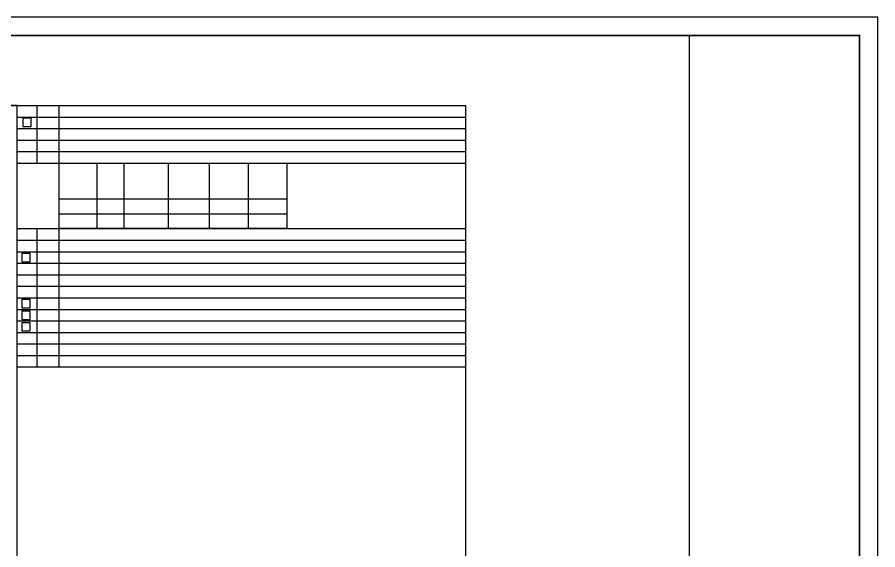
# Model space of a CAD drawing. Extents: x -1041549 to 749950, y -354245 to 17554.
# Drawn here: x -338489 to -291437, y -323951 to -294845 of the extents above; entities that cross this region are included whole.
import ezdxf

# ---------------------------------------------------------------- set-up
doc = ezdxf.new("R2010")
doc.units = 0
doc.header["$LTSCALE"] = 1000
doc.header["$MEASUREMENT"] = 0
doc.linetypes.add('CONTINOUS', pattern=[0])
for name, color, linetype in [('14', 1, 'Continuous'), ('2', 2, 'Continuous'), ('PUB_TEXT', 7, 'Continuous'), ('PUB_TITLE', 4, 'Continuous'), ('辅助线', 8, 'CONTINOUS')]:
    doc.layers.add(name, color=color, linetype=linetype)

# ---------------------------------------------------------------- blocks, each defined once
blk = doc.blocks.new('A$Ce58e362c')
at = {"layer": '14'}
blk.add_lwpolyline([(15730, 1076), (15730, 87176)], dxfattribs=at)

msp = doc.modelspace()

# ---------------------------------------------------------------- linework, layer by layer
for points in [[(-338488.6, -299668.8), (-362991, -299668.8), (-362991, -353218.8), (-338488.6, -353218.8)], [(-313986.2, -353218.8), (-338488.6, -353218.8), (-338488.6, -299668.8), (-313986.2, -299668.8)]]:
    msp.add_lwpolyline(points, close=True)
at = {"layer": '2'}
for p, q in [((-362991, -299668.8), (-338488.6, -299668.8)), ((-338488.6, -353218.8), (-338488.6, -299668.8)), ((-337388.6, -302818.8), (-337388.6, -299668.8)), ((-336188.6, -302818.8), (-336188.6, -299668.8)), ((-337388.6, -313960.1), (-337388.6, -306400.1)), ((-336188.6, -313960.1), (-336188.6, -306400.1))]:
    msp.add_line(p, q, dxfattribs=at)
at = {"layer": 'PUB_TEXT'}
for points in [[(-338177.8, -300363.3), (-338177.8, -300813.3), (-337727.8, -300813.3), (-337727.8, -300363.3)], [(-338229.6, -307761.2), (-338229.6, -308211.2), (-337779.6, -308211.2), (-337779.6, -307761.2)], [(-338229.6, -310281.2), (-338229.6, -310731.2), (-337779.6, -310731.2), (-337779.6, -310281.2)], [(-338229.6, -310911.2), (-338229.6, -311361.2), (-337779.6, -311361.2), (-337779.6, -310911.2)], [(-338229.6, -311541.2), (-338229.6, -311991.2), (-337779.6, -311991.2), (-337779.6, -311541.2)]]:
    msp.add_lwpolyline(points, close=True, dxfattribs=at)
at = {"layer": 'PUB_TITLE'}
for points in [[(-375536.9, -354245), (-291436.9, -354245), (-291436.9, -294845), (-375536.9, -294845)], [(-336188.6, -302818.8), (-323742.5, -302818.8), (-323742.5, -306400.1), (-336188.6, -306400.1)]]:
    msp.add_lwpolyline(points, close=True, dxfattribs=at)
at = {"layer": 'PUB_TITLE', "const_width": 100}
msp.add_lwpolyline([(-373036.9, -353245), (-292436.9, -353245), (-292436.9, -295845), (-373036.9, -295845)], close=True, dxfattribs=at)
at = {"layer": 'PUB_TITLE'}
for points in [[(-334128.4, -302818.8), (-334128.4, -306400.1)], [(-332644.6, -306400.1), (-332644.6, -302818.8)], [(-330209.1, -306400.1), (-330209.1, -302818.8)], [(-327984.1, -306400.1), (-327984.1, -302818.8)], [(-325868.7, -302818.8), (-325868.7, -306400.1)], [(-336188.6, -304776), (-323742.5, -304776)], [(-336188.6, -305588.1), (-323742.5, -305588.1)]]:
    msp.add_lwpolyline(points, dxfattribs=at)
at = {"layer": '辅助线'}
for p, q in [((-338488.6, -300298.8), (-313986.2, -300298.8)), ((-338488.6, -300928.8), (-313986.2, -300928.8)), ((-338488.6, -301558.8), (-313986.2, -301558.8)), ((-338488.6, -302188.8), (-313986.2, -302188.8)), ((-338488.6, -302818.8), (-313986.2, -302818.8)), ((-338488.6, -306400.1), (-313986.2, -306400.1)), ((-338488.6, -307030.1), (-313986.2, -307030.1)), ((-338488.6, -307660.1), (-313986.2, -307660.1)), ((-338488.6, -308290.1), (-313986.2, -308290.1)), ((-338488.6, -308920.1), (-313986.2, -308920.1)), ((-338488.6, -309550.1), (-313986.2, -309550.1)), ((-338488.6, -310180.1), (-313986.2, -310180.1)), ((-338488.6, -310810.1), (-313986.2, -310810.1)), ((-338488.6, -311440.1), (-313986.2, -311440.1)), ((-338488.6, -312070.1), (-313986.2, -312070.1)), ((-338488.6, -312700.1), (-313986.2, -312700.1)), ((-338488.6, -312700.1), (-313986.2, -312700.1)), ((-338488.6, -313330.1), (-313986.2, -313330.1)), ((-338488.6, -313960.1), (-313986.2, -313960.1))]:
    msp.add_line(p, q, dxfattribs=at)

# ---------------------------------------------------------------- block references
at = {"xscale": 0.6666666666666666, "yscale": 0.6666666666666666, "zscale": 0.6666666666666666}
msp.add_blockref('A$Ce58e362c', (-312223.6, -353962.1), dxfattribs=at)

doc.saveas('drawing.dxf')
